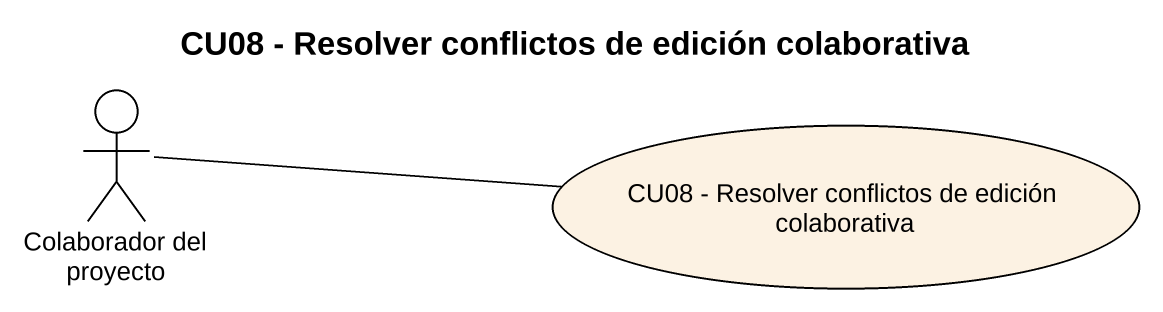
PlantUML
@startuml
title CU08 - Resolver conflictos de edición colaborativa
actor "Colaborador del proyecto" as Colaborador_del_proyecto
usecase "CU08 - Resolver conflictos de edición colaborativa" as CU08_Resolver_conflictos_de
Colaborador_del_proyecto -right- CU08_Resolver_conflictos_de
@enduml
